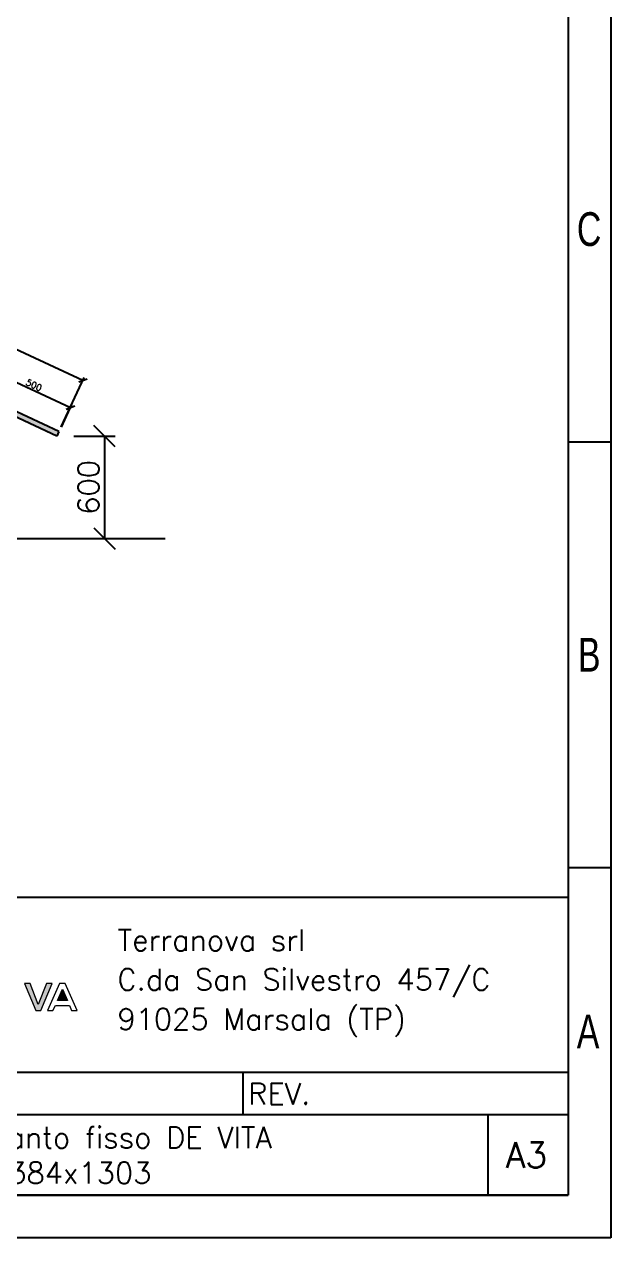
# Model space of a CAD drawing. Header units: millimetres. Extents: x -116399 to 112199, y -90759 to -31335.
# Drawn here: x -19469 to -16024, y -52637 to -45510 of the extents above; entities that cross this region are included whole.
import ezdxf

# ---------------------------------------------------------------- set-up
doc = ezdxf.new("R2010")
doc.units = ezdxf.units.MM
doc.layers.add('Livello 1', color=7, linetype='Continuous', lineweight=0)
doc.styles.add('Annotative', font='simplex.shx', dxfattribs={"height": 2.5})
doc.styles.add('Michele', font='simplex.shx', dxfattribs={"height": 2.5})
doc.styles.add('SLDTEXTSTYLE0', font='TXT', dxfattribs={"width": 0.75})
doc.dimstyles.new('Annotative', dxfattribs={"dimscale": 0, "dimtxt": 2.5, "dimasz": 2.5, "dimexe": 1.25, "dimexo": 2, "dimtad": 1, "dimtxsty": 'Annotative', "dimblk": 'OBLIQUE', "dimcen": 2.5, "dimazin": 3, "dimtfac": 1, "dimtmove": 0, "dimatfit": 3, "dimfxl": 1})

# ---------------------------------------------------------------- blocks, each defined once
blk = doc.blocks.new('1_50 TERRANOVA oriz A3')
at = {"layer": 'Livello 1'}
h = blk.add_hatch(color=252, dxfattribs=at)
edge = h.paths.add_edge_path()
edge.add_spline(control_points=[(16653.2, -13015.1), (16653.2, -13015.1), (16622.3, -13015.1), (16622.3, -13015.1), (16622.3, -13015.1), (16556.7, -12856.4), (16556.7, -12856.4), (16556.7, -12856.4), (16590, -12856.4), (16590, -12856.4), (16590, -12856.4), (16637.5, -12979.9), (16637.5, -12979.9), (16637.5, -12979.9), (16685.3, -12856.4), (16685.3, -12856.4), (16685.3, -12856.4), (16718.6, -12856.4), (16718.6, -12856.4), (16718.6, -12856.4), (16653.2, -13015.1), (16653.2, -13015.1)], knot_values=[0, 0, 0, 0, 1, 1, 1, 2, 2, 2, 3, 3, 3, 4, 4, 4, 5, 5, 5, 6, 6, 6, 7, 7, 7, 7], degree=3, periodic=0)
h = blk.add_hatch(color=252, dxfattribs=at)
edge = h.paths.add_edge_path()
edge.add_spline(control_points=[(16778.9, -12890.4), (16778.9, -12890.4), (16749.7, -12957.5), (16749.7, -12957.5), (16749.7, -12957.5), (16808.2, -12957.5), (16808.2, -12957.5), (16808.2, -12957.5), (16778.9, -12890.4), (16778.9, -12890.4)], knot_values=[0, 0, 0, 0, 1, 1, 1, 2, 2, 2, 3, 3, 3, 3], degree=3, periodic=0)
edge = h.paths.add_edge_path(flags=0)
at = {"color": 7, "linetype": 'Continuous'}
for p, q in [((20000, 0), (20000, -14350)), ((19750, -250), (19750, -14100)), ((19750, -9675), (20000, -9675)), ((19750, -12175), (20000, -12175)), ((19750, -14100), (250, -14100)), ((20000, -14350), (0, -14350))]:
    blk.add_line(p, q, dxfattribs=at)
for p, q in [((11000, -12350), (19750, -12350)), ((19750, -12350), (19750, -14100)), ((19750, -13379), (15250, -13379)), ((17841.7, -13629), (17841.7, -13379)), ((19750, -13629), (15250, -13629)), ((19279, -13629), (19279, -14100)), ((11000, -14100), (19750, -14100))]:
    blk.add_line(p, q)
at = {"layer": 'Livello 1'}
for points, knots in [([(16653.2, -13015.1), (16653.2, -13015.1), (16622.3, -13015.1), (16622.3, -13015.1), (16622.3, -13015.1), (16556.7, -12856.4), (16556.7, -12856.4), (16556.7, -12856.4), (16590, -12856.4), (16590, -12856.4), (16590, -12856.4), (16637.5, -12979.9), (16637.5, -12979.9), (16637.5, -12979.9), (16685.3, -12856.4), (16685.3, -12856.4), (16685.3, -12856.4), (16718.6, -12856.4), (16718.6, -12856.4), (16718.6, -12856.4), (16653.2, -13015.1), (16653.2, -13015.1)], [0, 0, 0, 0, 1, 1, 1, 2, 2, 2, 3, 3, 3, 4, 4, 4, 5, 5, 5, 6, 6, 6, 7, 7, 7, 7]), ([(16820.2, -12985.2), (16820.2, -12985.2), (16737.8, -12985.2), (16737.8, -12985.2), (16737.8, -12985.2), (16723.7, -13015.1), (16723.7, -13015.1), (16723.7, -13015.1), (16692, -13015.1), (16692, -13015.1), (16692, -13015.1), (16762.5, -12857.5), (16762.5, -12857.5), (16762.5, -12857.5), (16795, -12857.5), (16795, -12857.5), (16795, -12857.5), (16865.5, -13015.1), (16865.5, -13015.1), (16865.5, -13015.1), (16833.1, -13015.1), (16833.1, -13015.1), (16833.1, -13015.1), (16820.2, -12985.2), (16820.2, -12985.2)], [0, 0, 0, 0, 1, 1, 1, 2, 2, 2, 3, 3, 3, 4, 4, 4, 5, 5, 5, 6, 6, 6, 7, 7, 7, 8, 8, 8, 8]), ([(16778.9, -12890.4), (16778.9, -12890.4), (16749.7, -12957.5), (16749.7, -12957.5), (16749.7, -12957.5), (16808.2, -12957.5), (16808.2, -12957.5), (16808.2, -12957.5), (16778.9, -12890.4), (16778.9, -12890.4)], [0, 0, 0, 0, 1, 1, 1, 2, 2, 2, 3, 3, 3, 3])]:
    blk.add_open_spline(points, degree=3, knots=knots, dxfattribs=at)
at = {"style": 'Michele'}
for s, height, p in [('Terranova srl', 125, (17102.3, -12664)), ('C.da San Silvestro 457/C', 125, (17102.3, -12896.1)), ('91025 Marsala (TP)', 125, (17102.3, -13128.3)), ('REV.', 125, (17870.7, -13566.5)), ('A3', 150, (19382.4, -13939.5))]:
    blk.add_text(s, height=height, dxfattribs=at).set_placement(p)
at = {"color": 7, "linetype": 'Continuous', "char_height": 198.4, "attachment_point": 2, "style": 'SLDTEXTSTYLE0'}
for s, insert in [('C', (19872.9, -8326.4)), ('B', (19873.5, -10826.4)), ('A', (19867, -13038.9))]:
    blk.add_mtext(s, dxfattribs=dict(at, insert=insert))
blk = doc.blocks.new('_Oblique')
at = {"color": 0, "linetype": 'ByBlock', "lineweight": -2}
blk.add_line((-0.5, -0.5), (0.5, 0.5), dxfattribs=at)
blk = doc.blocks.new('*D265')
at = {"color": 8, "lineweight": -2}
for p, q in [((-19178.1, -47929.7), (-18935.4, -47929.7)), ((-18997.9, -47929.7), (-18997.9, -48529.6)), ((-19244.7, -48529.6), (-18935.4, -48529.6))]:
    blk.add_line(p, q, dxfattribs=at)
at = {"layer": 'Defpoints', "color": 0}
for p in [(-19278.1, -47929.7), (-19344.7, -48529.6), (-18997.9, -48529.6)]:
    blk.add_point(p, dxfattribs=at)
at = {"color": 8, "lineweight": -2, "xscale": 125, "yscale": 125, "zscale": 125}
for p, rotation in [((-18997.9, -47929.7), 90), ((-18997.9, -48529.6), 270)]:
    blk.add_blockref('_Oblique', p, dxfattribs=dict(at, rotation=rotation))
at = {"insert": (-19091.7, -48229.7), "char_height": 125, "attachment_point": 5, "rotation": 90, "style": 'Annotative'}
blk.add_mtext('600', dxfattribs=at)
blk = doc.blocks.new('pannello sezione')
h = blk.add_hatch(color=4)
h.dxf.hatch_style = 1
h.paths.add_polyline_path([(1192, 0), (-1192, 0), (-1192, -30), (1192, -30)])
at = {"color": 4, "linetype": 'Continuous', "lineweight": 25}
for p, q in [((1192, 0), (-1192, 0)), ((-1192, 0), (-1192, -30)), ((1192, -30), (-1192, -30)), ((1192, 0), (1192, -30))]:
    blk.add_line(p, q, dxfattribs=at)
blk = doc.blocks.new('*D249')
at = {"color": 8, "lineweight": -2}
for p, q in [((-21413.4, -46867.8), (-21277.5, -46576.3)), ((-21285.4, -46593.3), (-19124.8, -47600.8)), ((-19252.8, -47875.3), (-19116.8, -47583.8))]:
    blk.add_line(p, q, dxfattribs=at)
at = {"layer": 'Defpoints', "color": 0}
for p in [(-21426.1, -46895), (-19124.8, -47600.8), (-19265.5, -47902.5)]:
    blk.add_point(p, dxfattribs=at)
at = {"color": 8, "lineweight": -2, "xscale": 37.5, "yscale": 37.5, "zscale": 37.5}
for p, rotation in [((-21285.4, -46593.3), 154.9996608846983), ((-19124.8, -47600.8), 334.9996608846983)]:
    blk.add_blockref('_Oblique', p, dxfattribs=dict(at, rotation=rotation))
at = {"insert": (-20193.2, -47071.6), "char_height": 37.5, "attachment_point": 5, "rotation": 334.99966, "style": 'Annotative'}
blk.add_mtext('2384', dxfattribs=at)
blk = doc.blocks.new('*D250')
at = {"color": 8, "lineweight": -2}
for p, q in [((-19704.5, -47664.7), (-19642.8, -47532.5)), ((-19650.7, -47549.5), (-19197.6, -47760.8)), ((-19251.3, -47876), (-19189.7, -47743.8))]:
    blk.add_line(p, q, dxfattribs=at)
at = {"layer": 'Defpoints', "color": 0}
for p in [(-19717.1, -47691.9), (-19197.6, -47760.8), (-19264, -47903.2)]:
    blk.add_point(p, dxfattribs=at)
at = {"color": 8, "lineweight": -2, "xscale": 37.5, "yscale": 37.5, "zscale": 37.5}
for p, rotation in [((-19650.7, -47549.5), 154.9996608846983), ((-19197.6, -47760.8), 334.9996608846983)]:
    blk.add_blockref('_Oblique', p, dxfattribs=dict(at, rotation=rotation))
at = {"insert": (-19412.3, -47629.6), "char_height": 37.5, "attachment_point": 5, "rotation": 334.99966, "style": 'Annotative'}
blk.add_mtext('500', dxfattribs=at)

msp = doc.modelspace()

# ---------------------------------------------------------------- linework, layer by layer
msp.add_line((-24294.888, -48529.576), (-18642.278, -48529.576))

# ---------------------------------------------------------------- block references
msp.add_blockref('1_50 TERRANOVA oriz A3', (-36024.311, -38287.427))
at = {"rotation": 334.9996608847015}
msp.add_blockref('pannello sezione', (-20345.766, -47398.768), dxfattribs=at)

# ---------------------------------------------------------------- texts
at = {"insert": (-20688.217, -51986.065), "char_height": 125, "width": 5036.24995, "attachment_point": 1, "style": 'Annotative'}
msp.add_mtext('         impianto fisso DE VITA\\P36 pannelli 2384x1303', dxfattribs=at)

# ---------------------------------------------------------------- dimensions: what is measured, and where the dimension line sits
for base, p1, p2, picture, middle in [((-19124.767, -47600.842), (-21426.082, -46895.001), (-19265.45, -47902.535), '*D249', (-20193.196, -47071.585)), ((-19197.579, -47760.796), (-19717.145, -47691.904), (-19263.991, -47903.216), '*D250', (-19412.269, -47629.65))]:
    dim = msp.add_linear_dim(base=base, p1=p1, p2=p2, angle=334.9996609, dimstyle='Annotative', override={"dimscale": 0, "dimtix": 0, "dimtofl": 1, "dimtmove": 0, "dimatfit": 3})
    dim.commit()
    dim.dimension.update_dxf_attribs({"geometry": picture, "text_midpoint": middle})
dim = msp.add_linear_dim(base=(-18997.914, -48529.576), p1=(-19278.129, -47929.725), p2=(-19344.695, -48529.576), angle=90, text='600', dimstyle='Annotative', override={"dimscale": 0, "dimtix": 0, "dimtofl": 1, "dimtmove": 0, "dimatfit": 3})
dim.commit()
dim.dimension.update_dxf_attribs({"geometry": '*D265', "text_midpoint": (-19091.664, -48229.65)})

doc.saveas('drawing.dxf')
